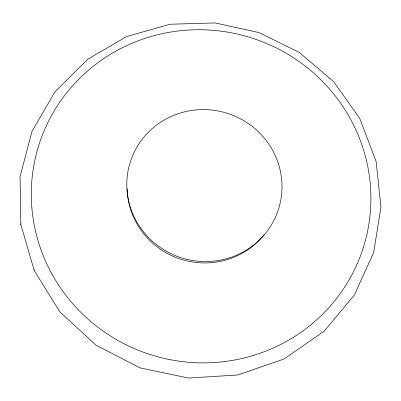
<?xml version="1.0" encoding="UTF-8"?>
<svg xmlns="http://www.w3.org/2000/svg" width="401" height="401" viewBox="0 0 401 401"><rect width="100%" height="100%" fill="white"/><g stroke="black" fill="none" stroke-linecap="round" stroke-linejoin="round"><path stroke-width="0.6" d="M20.621 223.788L34.215 270.495L59.799 311.783L95.939 345.151L139.984 367.862L188.54 378.058L237.783 374.985L283.898 359.06L324.078 331.271L354.469 294.875L373.727 252.344L380.95 206.821L376.108 161.418L359.747 118.415L333.632 81.664L299.336 52.506L259.016 32.561L215.081 22.942L170.099 24.24L126.746 36.526L87.704 59.278L54.902 91.909L31.9 131.673L20.05 176.62L20.847 224.585M34.025 269.818L34.215 270.495M264.179 234.64A76.646 74.766 17.1 0 1 179.783 258.861A76.646 74.766 17.1 0 1 127.182 188.696M140.525 227.838A77.774 75.809 17.1 0 0 274.51 219.141A77.774 75.809 17.1 0 0 198.154 109.769A77.774 75.809 17.1 0 0 140.525 227.838M51.779 273.713A170.144 166.23 17.1 0 0 345.787 285.342A170.144 166.23 17.1 0 0 205.718 29.874A170.144 166.23 17.1 0 0 51.779 273.713"/></g></svg>
